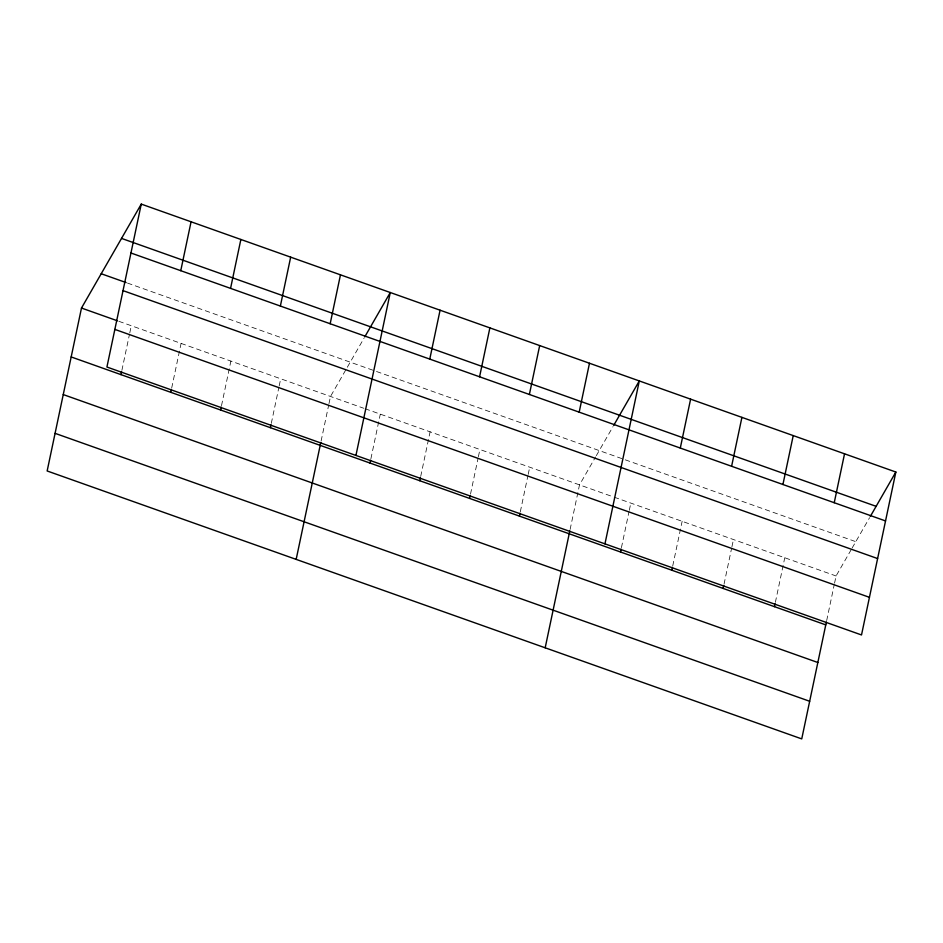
<?xml version="1.0" encoding="UTF-8"?>
<svg xmlns="http://www.w3.org/2000/svg" width="943" height="943" viewBox="0 0 943 943"><rect width="100%" height="100%" fill="white"/><g stroke="black" fill="none" stroke-linecap="round" stroke-linejoin="round"><path stroke-width="0.71" stroke-dasharray="4.71 3.54" d="M121.895 370.316L129.474 334.352M129.769 332.914L131.289 325.724M171.697 387.997L181.091 343.405M221.499 405.679L230.894 361.086M271.301 423.36L278.88 387.408M279.175 385.97L280.696 378.768M321.103 441.041L328.683 405.089M328.977 403.651L330.498 396.461L346.576 368.513M370.905 458.734L380.3 414.142M420.708 476.415L430.102 431.823M470.51 494.097L478.089 458.133M478.396 456.695L479.904 449.505M520.312 511.778L527.891 475.826M528.198 474.388L529.707 467.186M570.114 529.459L579.509 484.879L595.587 456.931M621.425 547.683L629.005 511.719M629.311 510.281L630.82 503.091M672.736 565.906L682.143 521.314M724.047 584.118L731.627 548.166M731.933 546.728L733.454 539.526M775.37 602.341L784.765 557.749M826.681 620.565L834.26 584.601M834.555 583.163L836.076 575.973L851.411 549.298M347.307 367.24L364.022 338.183M596.318 455.658L613.033 426.59M852.142 548.024L869.587 517.695M127.494 283.077L375.125 371M376.505 371.495L855.796 541.671M118.842 321.304L363.703 408.248M365.082 408.732L612.797 496.69M614.188 497.185L836.076 575.973"/><path stroke-width="1.41" d="M141.261 204.101L106.924 367.027L861.513 634.957L895.85 472.03L141.261 204.101L81.487 308.043L47.15 470.97L801.739 738.899L826.374 622.003M120.975 374.63L121.588 371.754M180.761 270.688L191.064 221.794M170.789 392.312L171.39 389.435M230.563 288.381L240.866 239.475M220.591 409.993L221.192 407.117M280.366 306.062L290.668 257.156M270.393 427.674L270.995 424.798M330.168 323.744L340.47 274.837M296.161 559.388L320.797 442.491M355.935 455.445L390.272 292.519L364.741 336.922M369.998 463.048L370.599 460.172M429.772 359.106L440.075 310.2M419.8 480.73L420.401 477.853M479.574 376.799L489.877 327.893M469.602 498.411L470.203 495.535M529.377 394.48L539.679 345.574M519.404 516.092L520.006 513.216M579.179 412.162L589.481 363.255M545.184 647.794L569.808 530.897M604.958 543.863L639.295 380.937L613.752 425.328M620.518 551.997L621.131 549.121M680.292 448.066L690.606 399.16M671.829 570.22L672.442 567.344M731.603 466.278L741.917 417.372M723.14 588.432L723.752 585.556M782.926 484.502L793.228 435.595M774.451 606.655L775.063 603.779M834.237 502.725L844.539 453.819M870.318 516.434L895.85 472.03M121.529 238.402L876.13 506.332M130.959 253.007L885.548 520.937M101.207 273.741L126.114 282.582M123.026 290.633L877.615 558.562M81.487 308.043L117.451 320.809M114.857 329.402L869.446 597.332M71.173 356.949L825.773 624.879M63.252 394.575L817.84 662.505M55.083 433.344L809.672 701.274"/></g></svg>
